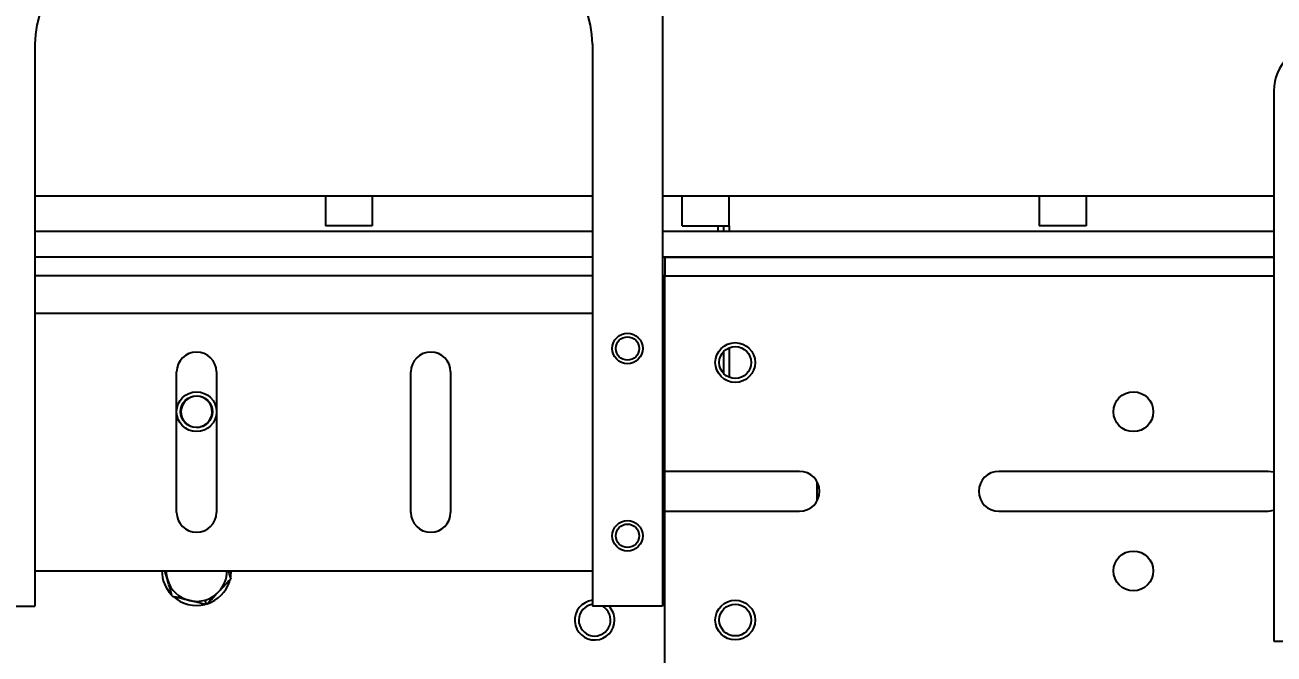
# Model space of a CAD drawing. Header units: millimetres. Extents: x 10 to 584, y 10 to 410.
# Drawn here: x 76.73 to 94.5, y 285.99 to 294.95 of the extents above; entities that cross this region are included whole.
import ezdxf

# ---------------------------------------------------------------- set-up
doc = ezdxf.new("R2010")
doc.units = ezdxf.units.MM
doc.layers.add('2', color=1, linetype='Continuous')
doc.styles.add('SLDTEXTSTYLE0', font='TXT', dxfattribs={"width": 0.7})
doc.dimstyles.new('SLDDIMSTYLE0', dxfattribs={"dimtxt": 3.5, "dimasz": 3.5, "dimexe": 0, "dimexo": 0.0625, "dimgap": 0.875, "dimtad": 1, "dimlfac": 15, "dimrnd": 1e-09, "dimzin": 12, "dimdsep": 46, "dimtxsty": 'SLDTEXTSTYLE0', "dimsah": 1, "dimcen": 0.09, "dimadec": 0, "dimazin": 3, "dimtfac": 1, "dimtofl": 0, "dimtmove": 0, "dimatfit": 3, "dimfxl": 0, "dimfrac": 2, "dimtolj": 1, "dimtzin": 12, "dimarcsym": 0})

# ---------------------------------------------------------------- blocks, each defined once
blk = doc.blocks.new('_D')
at = {"layer": '2', "color": 1}
for p, q in [((167.502, 346.778), (43.502, 346.778)), ((44.502, 346.778), (44.502, 225.845)), ((181.576, 225.845), (43.502, 225.845))]:
    blk.add_line(p, q, dxfattribs=at)
for points in [[(44.502, 346.778), (43.963, 343.278), (45.04, 343.278)], [(44.502, 225.845), (45.04, 229.345), (43.963, 229.345)]]:
    blk.add_solid(points, dxfattribs=at)
at = {"layer": '2', "color": 1, "insert": (39.99, 278.663), "char_height": 3.5, "attachment_point": 1, "rotation": 90, "style": 'SLDTEXTSTYLE0'}
blk.add_mtext('1814', dxfattribs=at)

msp = doc.modelspace()

# ---------------------------------------------------------------- linework, layer by layer
at = {"color": 7, "linetype": 'Continuous', "lineweight": 25}
for p, q in [((85.80183, 297.34498), (85.80183, 286.67831)), ((76.86849, 294.67831), (76.86849, 286.67831)), ((84.80183, 294.67831), (84.80183, 286.67831)), ((94.50183, 294.01165), (94.50183, 286.17832)), ((84.80183, 292.51165), (76.86849, 292.51165)), ((81.00227, 292.51165), (81.00227, 292.09165)), ((81.66894, 292.51165), (81.66894, 292.09165)), ((94.50183, 292.51165), (85.80183, 292.51165)), ((86.08227, 292.09165), (86.08227, 292.51165)), ((86.74894, 292.09165), (86.74894, 292.51165)), ((91.16227, 292.51165), (91.16227, 292.09165)), ((91.82894, 292.51165), (91.82894, 292.09165)), ((81.66894, 292.09165), (81.00227, 292.09165)), ((86.08227, 292.09165), (86.74894, 292.09165)), ((86.66849, 292.09165), (86.66849, 292.01165)), ((86.74849, 292.09165), (86.74849, 292.01165)), ((91.82894, 292.09165), (91.16227, 292.09165)), ((84.80183, 292.01165), (76.86849, 292.01165)), ((94.50183, 292.01165), (85.80183, 292.01165)), ((84.80183, 291.64498), (76.86849, 291.64498)), ((85.83516, 291.64498), (85.80183, 291.64498)), ((94.50183, 291.64498), (85.83516, 291.64498)), ((85.83516, 291.64498), (94.50183, 291.64498)), ((85.83516, 291.64498), (85.83516, 291.37832)), ((85.83516, 285.17832), (85.83516, 291.37832)), ((85.83516, 288.59498), (85.83516, 291.37831)), ((84.80183, 290.84498), (76.86849, 290.84498)), ((86.66849, 290.29861), (86.66849, 289.99136)), ((86.74849, 290.35443), (86.74849, 289.93554)), ((78.88516, 288.01165), (78.88516, 290.01165)), ((79.45183, 290.01165), (79.45183, 288.01165)), ((82.21849, 288.01165), (82.21849, 290.01165)), ((82.78516, 290.01165), (82.78516, 288.01165)), ((87.75183, 288.59498), (85.83516, 288.59498)), ((94.41849, 288.59498), (90.58516, 288.59498)), ((94.50183, 288.58245), (94.41849, 288.59498)), ((88.00183, 288.17832), (88.00183, 288.44498)), ((85.83516, 285.24499), (85.83516, 288.02832)), ((85.83516, 288.02832), (87.75183, 288.02832)), ((90.58516, 288.02832), (94.41849, 288.02832)), ((94.41849, 288.02832), (94.50183, 288.04085)), ((76.86849, 287.17831), (84.80183, 287.17831)), ((78.75288, 287.05567), (78.71668, 287.17831)), ((79.31012, 286.69841), (79.29114, 286.7627)), ((75.86849, 286.67831), (76.86849, 286.67831)), ((85.80183, 286.67831), (84.80183, 286.67831)), ((94.50183, 286.17832), (97.16849, 286.17832))]:
    msp.add_line(p, q, dxfattribs=at)
at = {"color": 59, "linetype": 'Continuous', "lineweight": 25}
for p, q in [((86.58849, 292.09165), (86.58849, 292.01165)), ((84.80183, 291.37832), (76.86849, 291.37832)), ((85.83516, 291.37832), (85.80183, 291.37832)), ((85.83516, 291.37831), (94.50183, 291.37831)), ((79.2214, 289.66539), (79.22021, 289.66043)), ((79.11677, 289.22954), (79.11558, 289.22458))]:
    msp.add_line(p, q, dxfattribs=at)
at = {"color": 7, "linetype": 'Continuous', "lineweight": 25, "flags": 128}
msp.add_lwpolyline([(79.65397, 287.09063), (79.6554, 287.09896), (79.66183, 287.17831)], dxfattribs=at)
at = {"color": 7, "linetype": 'Continuous', "lineweight": 25}
for centre, radius in [((85.30183, 290.34498), 0.21667), ((85.30183, 290.34498), 0.16667), ((86.83516, 290.14498), 0.28333), ((86.83516, 290.14498), 0.22667), ((79.16849, 289.44498), 0.28333), ((79.16849, 289.44498), 0.22667), ((92.50183, 289.44498), 0.28333), ((85.30183, 287.67831), 0.21667), ((85.30183, 287.67831), 0.16667), ((92.50183, 287.17832), 0.28333), ((86.83516, 286.47832), 0.28333), ((86.83516, 286.47832), 0.22667)]:
    msp.add_circle(centre, radius, dxfattribs=at)
for centre, radius, start, end in [((78.20183, 294.67831), 1.33333, 90, 180), ((83.46849, 294.67831), 1.33333, 0, 90), ((95.16849, 294.01165), 0.66667, 90, 180), ((79.16849, 290.01165), 0.28333, 0, 180), ((82.50183, 290.01165), 0.28333, 0, 180), ((79.16849, 289.44498), 0.22156, 76.500704, 256.500704), ((79.16849, 289.44498), 0.22156, 256.500704, 76.500704), ((87.75183, 288.31165), 0.28333, 270, 90), ((90.58516, 288.31165), 0.28333, 90, 270), ((79.16849, 288.01165), 0.28333, 180, 0), ((82.50183, 288.01165), 0.28333, 180, 0), ((79.16849, 287.17832), 0.49333, 180.000368, 223.594656), ((79.16849, 287.17832), 0.43333, 180.000419, 196.441619), ((79.16849, 287.17832), 0.43333, 316.441619, 359.999581), ((79.16849, 287.17832), 0.43333, 196.441619, 256.441619), ((79.16849, 287.17832), 0.49333, 288.22981, 342.930424), ((79.16849, 287.17832), 0.49333, 227.910523, 284.316481), ((79.16849, 287.17832), 0.43333, 256.441619, 286.441619), ((79.16849, 287.17832), 0.43333, 286.441619, 316.441619), ((84.83516, 286.47832), 0.28333, 96.756329, 0), ((84.83516, 286.47832), 0.22667, 98.456522, 61.925813), ((84.83516, 286.47832), 0.28333, 0, 44.899968)]:
    msp.add_arc(centre, radius, start, end, dxfattribs=at)
for points, knots in [([(79.6203, 287.17831), (79.621, 287.17594), (79.6328, 287.13597), (79.6442, 287.09734), (79.65492, 287.06101)], [0, 0, 0, 0, 0.059520085, 1, 1, 1, 1]), ([(78.82369, 286.81571), (78.81016, 286.86158), (78.7869, 286.94039), (78.76291, 287.02168), (78.75288, 287.05567)], [0, 0, 0, 0, 0.58195288, 1, 1, 1, 1]), ([(79.65492, 287.06101), (79.62196, 287.02636), (79.56534, 286.96681), (79.50693, 286.90539), (79.48252, 286.87971)], [0, 0, 0, 0, 0.58195288, 1, 1, 1, 1]), ([(79.0669, 286.75706), (79.02279, 286.7677), (78.94038, 286.78757), (78.86071, 286.80678), (78.82369, 286.81571)], [0, 0, 0, 0, 0.53525041, 1, 1, 1, 1]), ([(79.31012, 286.69841), (79.26363, 286.70962), (79.18375, 286.72888), (79.10135, 286.74875), (79.0669, 286.75706)], [0, 0, 0, 0, 0.58195288, 1, 1, 1, 1]), ([(79.48252, 286.87971), (79.45125, 286.84683), (79.39283, 286.78539), (79.33636, 286.72601), (79.31012, 286.69841)], [0, 0, 0, 0, 0.53525041, 1, 1, 1, 1])]:
    msp.add_open_spline(points, degree=3, knots=knots, dxfattribs=at)

# ---------------------------------------------------------------- dimensions: what is measured, and where the dimension line sits
at = {"layer": '2', "color": 1}
dim = msp.add_linear_dim(base=(44.50183, 225.84498), p1=(168.50183, 346.77832), p2=(182.57616, 225.84498), angle=90, dimstyle='SLDDIMSTYLE0', dxfattribs=at)
dim.commit()
dim.dimension.update_dxf_attribs({"geometry": '_D', "text_midpoint": (44.50183, 284.48628), "dimtype": 160})

doc.saveas('drawing.dxf')
